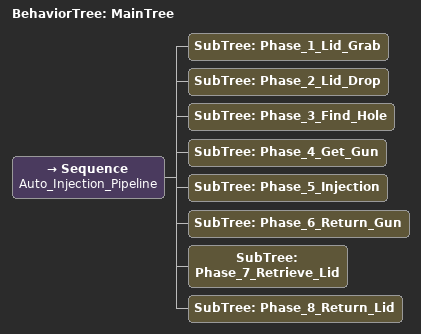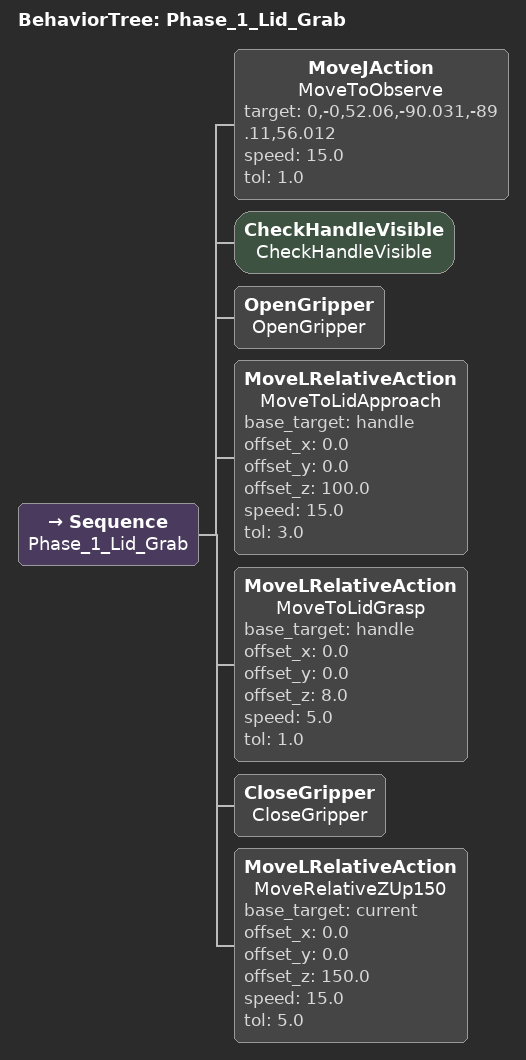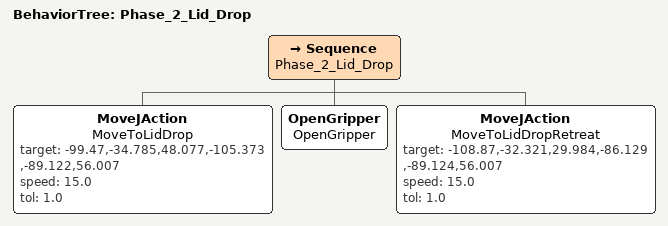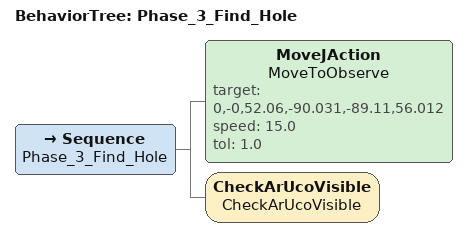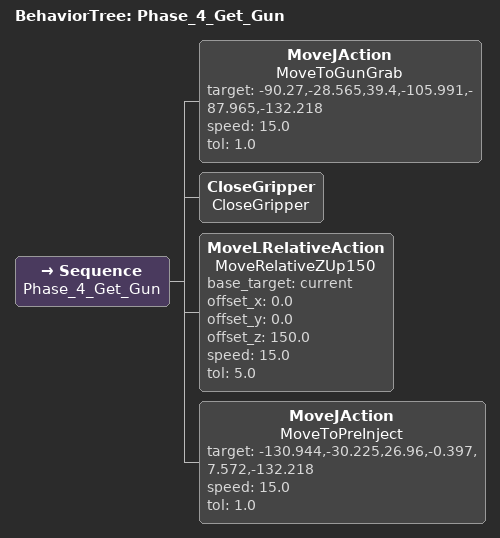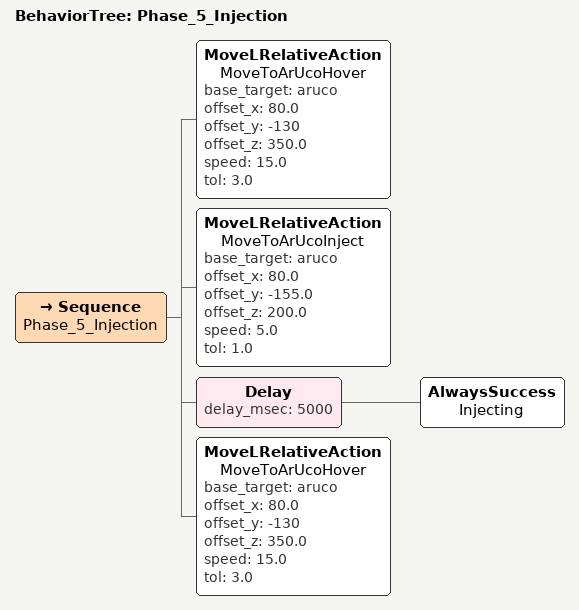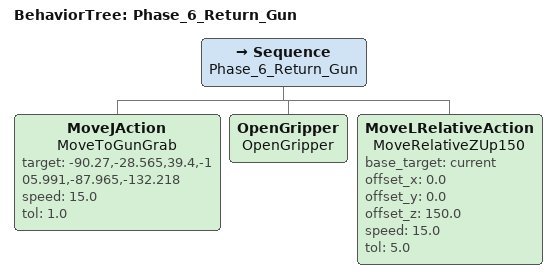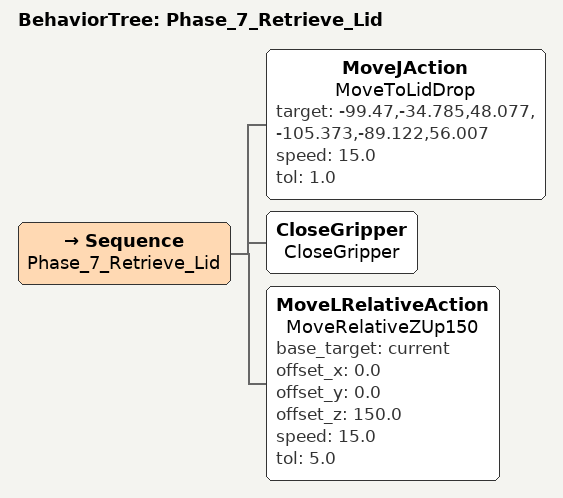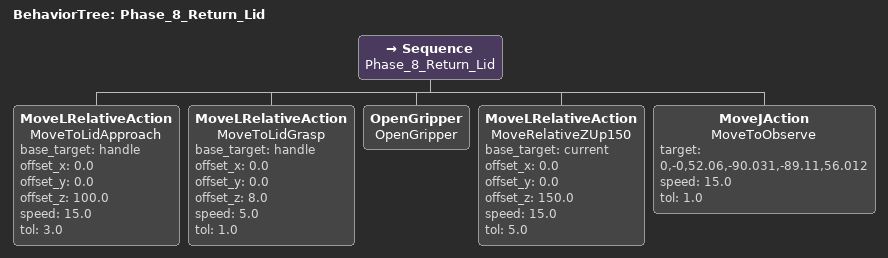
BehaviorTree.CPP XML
<root main_tree_to_execute="MainTree">
    <BehaviorTree ID="MainTree">
        <Sequence name="Auto_Injection_Pipeline">
            <SubTree ID="Phase_1_Lid_Grab" />
            <SubTree ID="Phase_2_Lid_Drop" />
            <SubTree ID="Phase_3_Find_Hole" />
            <SubTree ID="Phase_4_Get_Gun" />
            <SubTree ID="Phase_5_Injection" />
            <SubTree ID="Phase_6_Return_Gun" />
            <SubTree ID="Phase_7_Retrieve_Lid" />
            <SubTree ID="Phase_8_Return_Lid" />
        </Sequence>
    </BehaviorTree>

    <BehaviorTree ID="Phase_1_Lid_Grab">
        <Sequence name="Phase_1_Lid_Grab">
            <MoveJAction name="MoveToObserve" target="0,-0,52.06,-90.031,-89.11,56.012" speed="15.0" tol="1.0" />
            <CheckHandleVisible name="CheckHandleVisible" />
            <OpenGripper name="OpenGripper" />
            <MoveLRelativeAction name="MoveToLidApproach" base_target="handle" offset_x="0.0" offset_y="0.0" offset_z="100.0" speed="15.0" tol="3.0" />
            <MoveLRelativeAction name="MoveToLidGrasp" base_target="handle" offset_x="0.0" offset_y="0.0" offset_z="8.0" speed="5.0" tol="1.0" />
            <CloseGripper name="CloseGripper" />
            <MoveLRelativeAction name="MoveRelativeZUp150" base_target="current" offset_x="0.0" offset_y="0.0" offset_z="150.0" speed="15.0" tol="5.0" />
        </Sequence>
    </BehaviorTree>

    <BehaviorTree ID="Phase_2_Lid_Drop">
        <Sequence name="Phase_2_Lid_Drop">
            <MoveJAction name="MoveToLidDrop" target="-99.47,-34.785,48.077,-105.373,-89.122,56.007" speed="15.0" tol="1.0" />
            <OpenGripper name="OpenGripper" />
            <MoveJAction name="MoveToLidDropRetreat" target="-108.87,-32.321,29.984,-86.129,-89.124,56.007" speed="15.0" tol="1.0" />
        </Sequence>
    </BehaviorTree>

    <BehaviorTree ID="Phase_3_Find_Hole">
        <Sequence name="Phase_3_Find_Hole">
            <MoveJAction name="MoveToObserve" target="0,-0,52.06,-90.031,-89.11,56.012" speed="15.0" tol="1.0" />
            <CheckArUcoVisible name="CheckArUcoVisible" />
        </Sequence>
    </BehaviorTree>

    <BehaviorTree ID="Phase_4_Get_Gun">
        <Sequence name="Phase_4_Get_Gun">
            <MoveJAction name="MoveToGunGrab" target="-90.27,-28.565,39.4,-105.991,-87.965,-132.218" speed="15.0" tol="1.0" />
            <CloseGripper name="CloseGripper" />
            <MoveLRelativeAction name="MoveRelativeZUp150" base_target="current" offset_x="0.0" offset_y="0.0" offset_z="150.0" speed="15.0" tol="5.0" />
            <MoveJAction name="MoveToPreInject" target="-130.944,-30.225,26.96,-0.397,7.572,-132.218" speed="15.0" tol="1.0" />
        </Sequence>
    </BehaviorTree>

    <BehaviorTree ID="Phase_5_Injection">
        <Sequence name="Phase_5_Injection">
            <MoveLRelativeAction name="MoveToArUcoHover" base_target="aruco" offset_x="80.0" offset_y="-130" offset_z="350.0" speed="15.0" tol="3.0" />
            <MoveLRelativeAction name="MoveToArUcoInject" base_target="aruco" offset_x="80.0" offset_y="-155.0" offset_z="200.0" speed="5.0" tol="1.0" />
            <Delay delay_msec="5000">
                <AlwaysSuccess name="Injecting" />
            </Delay>
            <MoveLRelativeAction name="MoveToArUcoHover" base_target="aruco" offset_x="80.0" offset_y="-130" offset_z="350.0" speed="15.0" tol="3.0" />
        </Sequence>
    </BehaviorTree>

    <BehaviorTree ID="Phase_6_Return_Gun">
        <Sequence name="Phase_6_Return_Gun">
            <MoveJAction name="MoveToGunGrab" target="-90.27,-28.565,39.4,-105.991,-87.965,-132.218" speed="15.0" tol="1.0" />
            <OpenGripper name="OpenGripper" />
            <MoveLRelativeAction name="MoveRelativeZUp150" base_target="current" offset_x="0.0" offset_y="0.0" offset_z="150.0" speed="15.0" tol="5.0" />
        </Sequence>
    </BehaviorTree>

    <BehaviorTree ID="Phase_7_Retrieve_Lid">
        <Sequence name="Phase_7_Retrieve_Lid">
            <MoveJAction name="MoveToLidDrop" target="-99.47,-34.785,48.077,-105.373,-89.122,56.007" speed="15.0" tol="1.0" />
            <CloseGripper name="CloseGripper" />
            <MoveLRelativeAction name="MoveRelativeZUp150" base_target="current" offset_x="0.0" offset_y="0.0" offset_z="150.0" speed="15.0" tol="5.0" />
        </Sequence>
    </BehaviorTree>

    <BehaviorTree ID="Phase_8_Return_Lid">
        <Sequence name="Phase_8_Return_Lid">
            <MoveLRelativeAction name="MoveToLidApproach" base_target="handle" offset_x="0.0" offset_y="0.0" offset_z="100.0" speed="15.0" tol="3.0" />
            <MoveLRelativeAction name="MoveToLidGrasp" base_target="handle" offset_x="0.0" offset_y="0.0" offset_z="8.0" speed="5.0" tol="1.0" />
            <OpenGripper name="OpenGripper" />
            <MoveLRelativeAction name="MoveRelativeZUp150" base_target="current" offset_x="0.0" offset_y="0.0" offset_z="150.0" speed="15.0" tol="5.0" />
            <MoveJAction name="MoveToObserve" target="0,-0,52.06,-90.031,-89.11,56.012" speed="15.0" tol="1.0" />
        </Sequence>
    </BehaviorTree>
</root>
